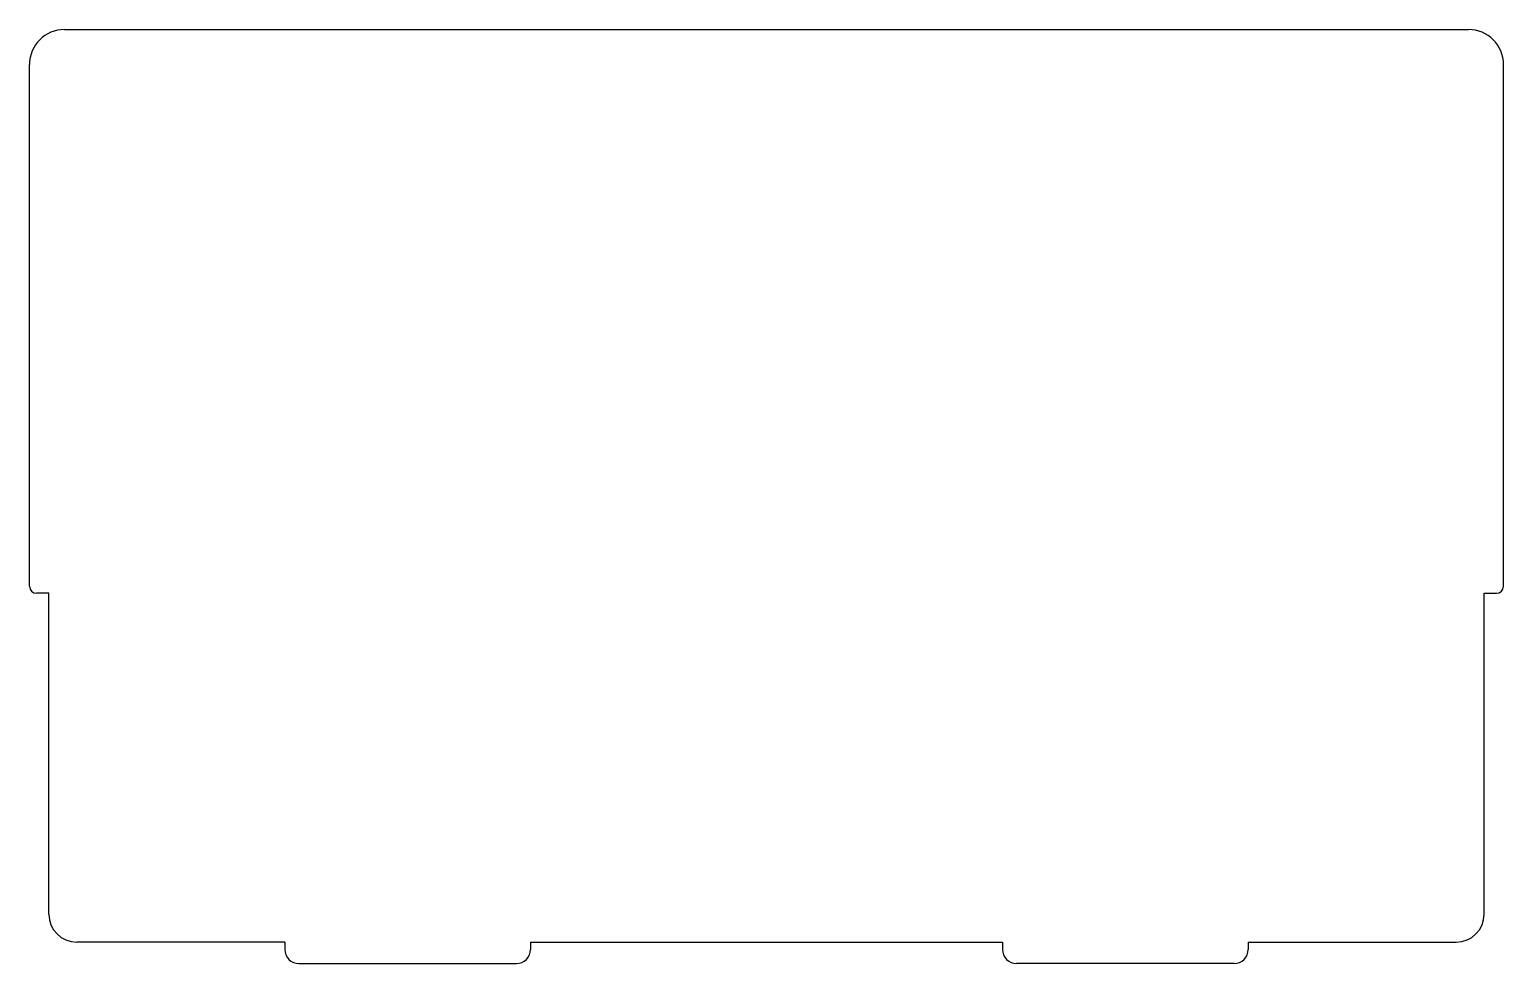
# Model space of a CAD drawing. Header units: millimetres. Extents: x -228 to 192, y -176 to 90.
import ezdxf

# ---------------------------------------------------------------- set-up
doc = ezdxf.new("R2010")
doc.units = ezdxf.units.MM

msp = doc.modelspace()

# ---------------------------------------------------------------- linework, layer by layer
at = {"color": 7, "linetype": 'Continuous', "lineweight": 25}
for p, q in [((-217.5, 90.33), (182.5, 90.33)), ((-227.5, -68.29), (-227.5, 80.33)), ((192.5, -68.29), (192.5, 80.33)), ((-222, -70.29), (-225.5, -70.29)), ((-222, -161.67), (-222, -70.29)), ((187, -161.67), (187, -70.29)), ((187, -70.29), (190.5, -70.29)), ((-154.75, -169.67), (-214, -169.67)), ((-154.75, -169.67), (-154.75, -171.76)), ((-84.75, -169.67), (-84.75, -171.76)), ((-84.75, -169.67), (49.75, -169.67)), ((49.75, -169.67), (49.75, -171.76)), ((119.75, -169.67), (119.75, -171.76)), ((119.75, -169.67), (179, -169.67)), ((-150.75, -175.76), (-88.75, -175.76)), ((115.75, -175.76), (53.75, -175.76))]:
    msp.add_line(p, q, dxfattribs=at)
for centre, radius, start, end in [((-217.5, 80.33), 10, 90, 180), ((182.5, 80.33), 10, 0, 90), ((-225.5, -68.29), 2, 180, 270), ((190.5, -68.29), 2, 270, 0), ((-214, -161.67), 8, 180, 270), ((179, -161.67), 8, 270, 0), ((-150.75, -171.76), 4, 180, 270), ((-88.75, -171.76), 4, 270, 0), ((53.75, -171.76), 4, 180, 270), ((115.75, -171.76), 4, 270, 0)]:
    msp.add_arc(centre, radius, start, end, dxfattribs=at)

doc.saveas('drawing.dxf')
